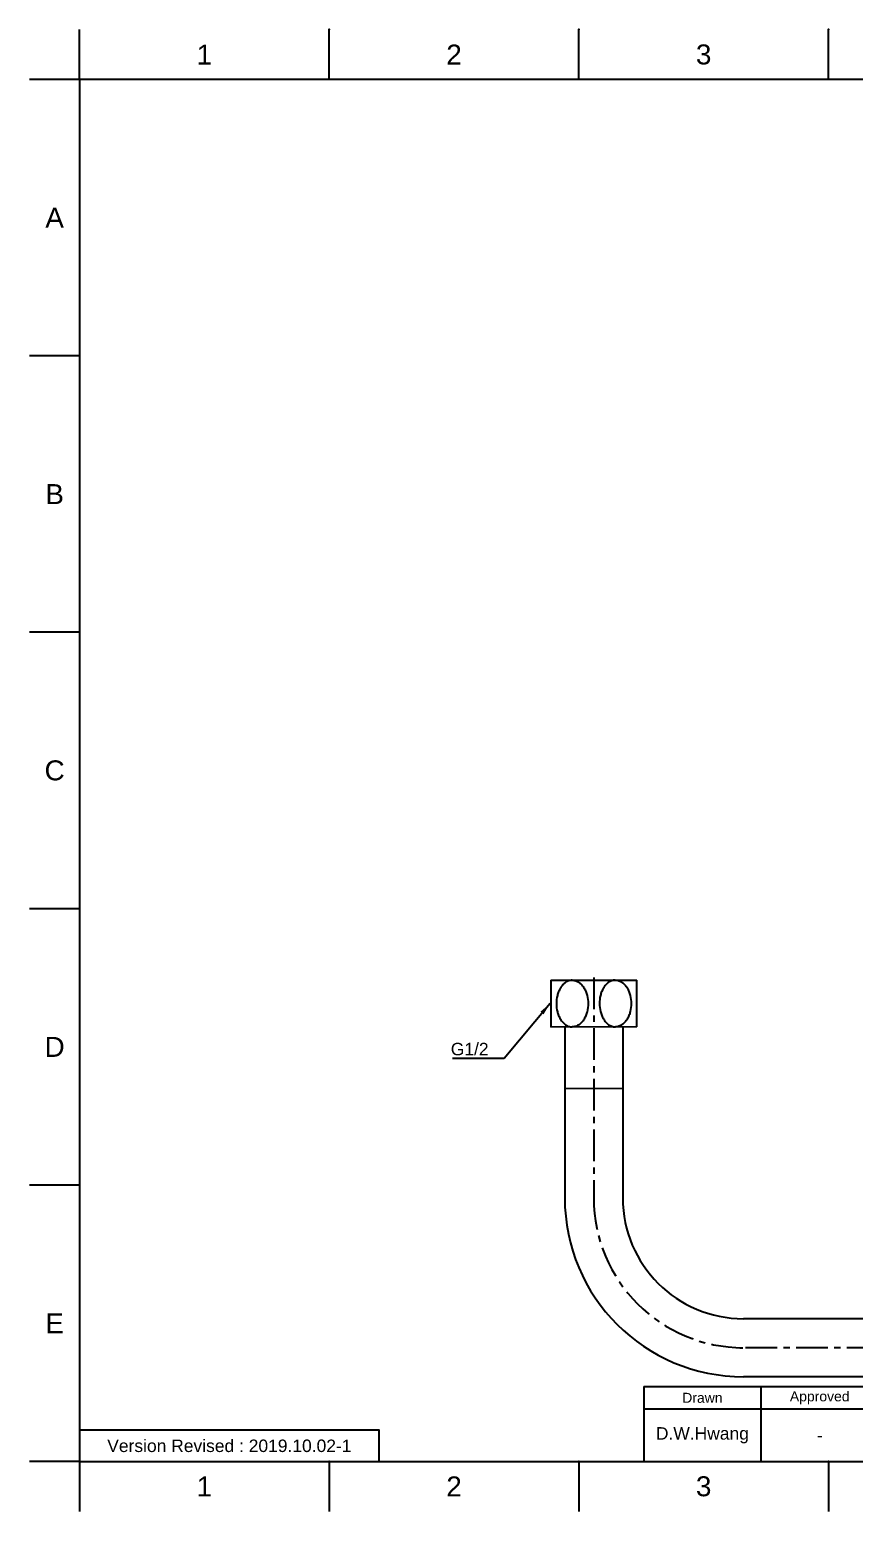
# Model space of a CAD drawing. Header units: millimetres. Extents: x 4590 to 5010, y -46 to 251.
# Drawn here: x 4589.7 to 4754.8, y -46.2 to 250.8 of the extents above; entities that cross this region are included whole.
import ezdxf

# ---------------------------------------------------------------- set-up
doc = ezdxf.new("R2010")
doc.units = ezdxf.units.MM
doc.header["$LTSCALE"] = 0.1
doc.linetypes.add('CENTERX2', pattern=[101.6, 63.5, -12.7, 12.7, -12.7])
for name, color, linetype in [('02___PRT_ALL_AXES', 7, 'Continuous'), ('CENTER', 1, 'CENTERX2'), ('DIM', 3, 'Continuous'), ('FORM', 7, 'Continuous'), ('TEXT', 2, 'Continuous')]:
    doc.layers.add(name, color=color, linetype=linetype)
doc.styles.get("Standard").update_dxf_attribs({"font": 'arial.ttf'})
doc.dimstyles.new('ISO-25', dxfattribs={"dimtxt": 2.5, "dimasz": 2.5, "dimexe": 1.25, "dimexo": 0.625, "dimtad": 1, "dimtxsty": 'Standard', "dimcen": 2.5, "dimadec": 0, "dimazin": 0, "dimtfac": 1, "dimtmove": 0, "dimatfit": 3, "dimfxl": 0, "dimarcsym": 0})

msp = doc.modelspace()

# ---------------------------------------------------------------- linework, layer by layer
for p, q in [((4599.667, 240.8), (4599.667, 250.8)), ((4649.667, 240.8), (4649.667, 250.8)), ((4699.667, 240.8), (4699.667, 250.8)), ((4749.667, 240.8), (4749.667, 250.8)), ((4599.667, 240.8), (4589.667, 240.8)), ((4999.667, 240.8), (4599.667, 240.8)), ((4599.667, 240.8), (4599.667, -36.2)), ((4599.667, 185.4), (4589.667, 185.4)), ((4599.667, 130), (4589.667, 130)), ((4599.667, 74.6), (4589.667, 74.6)), ((4599.667, 19.2), (4589.667, 19.2)), ((4599.667, -36.2), (4589.667, -36.2)), ((4599.667, -36.2), (4999.667, -36.2)), ((4599.667, -36.2), (4599.667, -46.2)), ((4649.667, -36.2), (4649.667, -46.2)), ((4699.667, -36.2), (4699.667, -46.2)), ((4749.667, -36.2), (4749.667, -46.2))]:
    msp.add_line(p, q)
at = {"color": 7, "linetype": 'Continuous'}
for p, q in [((4694.031, 60.26), (4711.281, 60.287)), ((4694.031, 60.26), (4694.046, 50.885)), ((4711.296, 50.912), (4711.281, 60.287)), ((4711.296, 50.912), (4694.046, 50.885)), ((4696.859, 50.889), (4696.878, 38.514)), ((4708.484, 50.908), (4708.503, 38.533)), ((4696.879, 38.514), (4696.844, 16.602)), ((4708.504, 38.533), (4708.469, 16.602)), ((4861.295, -7.585), (4732.656, -7.585)), ((4861.295, -19.21), (4732.656, -19.21))]:
    msp.add_line(p, q, dxfattribs=at)
for radius in [35.813, 24.187]:
    msp.add_arc((4732.656, 16.602), radius, 180, 270, dxfattribs=at)
for points, knots in [([(4698.344, 60.267), (4698.225, 60.266), (4697.986, 60.246), (4697.518, 60.126), (4696.966, 59.835), (4696.406, 59.321), (4695.949, 58.687), (4695.597, 57.972), (4695.265, 56.94), (4695.104, 55.574), (4695.269, 54.209), (4695.605, 53.179), (4695.959, 52.464), (4696.417, 51.832), (4696.979, 51.32), (4697.532, 51.03), (4698.001, 50.911), (4698.24, 50.891), (4698.359, 50.892)], [0, 0, 0, 0, 0.0286575, 0.057516, 0.1162161, 0.1768778, 0.2393939, 0.3033877, 0.3684449, 0.4999952, 0.6315462, 0.6966043, 0.7605996, 0.8231175, 0.8837813, 0.9424835, 0.9713424, 1, 1, 1, 1]), ([(4698.344, 60.267), (4698.463, 60.267), (4698.702, 60.247), (4699.171, 60.128), (4699.724, 59.838), (4700.285, 59.326), (4700.744, 58.694), (4701.097, 57.979), (4701.433, 56.949), (4701.598, 55.584), (4701.437, 54.218), (4701.105, 53.187), (4700.753, 52.471), (4700.297, 51.838), (4699.737, 51.324), (4699.185, 51.032), (4698.716, 50.912), (4698.477, 50.892), (4698.359, 50.892)], [0, 0, 0, 0, 0.0286575, 0.0575168, 0.1162196, 0.1768854, 0.2394045, 0.3033992, 0.3684554, 0.5000042, 0.6315516, 0.6966072, 0.7606013, 0.8231196, 0.883783, 0.9424843, 0.9713429, 1, 1, 1, 1]), ([(4706.968, 60.28), (4706.85, 60.28), (4706.611, 60.26), (4706.142, 60.14), (4705.59, 59.848), (4705.03, 59.334), (4704.574, 58.701), (4704.222, 57.985), (4703.89, 56.954), (4703.729, 55.588), (4703.894, 54.222), (4704.23, 53.192), (4704.584, 52.477), (4705.042, 51.846), (4705.604, 51.333), (4706.157, 51.044), (4706.626, 50.925), (4706.865, 50.905), (4706.984, 50.905)], [0, 0, 0, 0, 0.0286574, 0.0575162, 0.1162179, 0.1768811, 0.2393983, 0.3033928, 0.3684503, 0.5000004, 0.6315503, 0.6966076, 0.7606021, 0.8231192, 0.8837823, 0.9424839, 0.9713426, 1, 1, 1, 1]), ([(4706.981, 60.28), (4707.1, 60.28), (4707.339, 60.259), (4707.806, 60.138), (4708.357, 59.846), (4708.917, 59.332), (4709.374, 58.699), (4709.726, 57.985), (4710.06, 56.955), (4710.223, 55.591), (4710.061, 54.227), (4709.728, 53.197), (4709.376, 52.482), (4708.92, 51.85), (4708.36, 51.337), (4707.809, 51.046), (4707.341, 50.926), (4707.102, 50.906), (4706.984, 50.905)], [0, 0, 0, 0, 0.0286581, 0.0575236, 0.1162489, 0.1769371, 0.2394724, 0.3034764, 0.3685359, 0.5000796, 0.6316105, 0.6966552, 0.7606376, 0.8231441, 0.8837969, 0.9424902, 0.9713457, 1, 1, 1, 1])]:
    msp.add_open_spline(points, degree=3, knots=knots, dxfattribs=at)
for p in [(4649.667, 250.8), (4699.667, 250.8), (4749.667, 250.8), (4649.667, -36.2), (4699.667, -36.2), (4749.667, -36.2)]:
    msp.add_point(p)
at = {"layer": '02___PRT_ALL_AXES', "color": 7, "linetype": 'Continuous'}
for p, q in [((4696.859, 50.889), (4696.878, 38.514)), ((4708.484, 50.908), (4708.503, 38.533)), ((4708.503, 38.533), (4696.878, 38.514))]:
    msp.add_line(p, q, dxfattribs=at)
at = {"layer": 'CENTER'}
for p, q in [((4702.656, 60.833), (4702.656, 16.602)), ((4861.295, -13.398), (4732.656, -13.398))]:
    msp.add_line(p, q, dxfattribs=at)
msp.add_arc((4732.656, 16.602), 30, 180, 270, dxfattribs=at)
at = {"layer": 'FORM'}
for p, q in [((4599.667, -21.2), (4599.667, -36.2)), ((4712.667, -21.2), (4999.667, -21.2)), ((4712.667, -21.2), (4712.667, -36.2)), ((4736.167, -36.2), (4736.167, -21.2)), ((4759.667, -25.7), (4712.667, -25.7))]:
    msp.add_line(p, q, dxfattribs=at)
msp.add_lwpolyline([(4599.667, -36.2), (4659.667, -36.2), (4659.667, -29.95), (4599.667, -29.95)], close=True, dxfattribs=at)
at = {"layer": 'TEXT'}
msp.add_point((4736.167, -25.7), dxfattribs=at)

# ---------------------------------------------------------------- texts
at = {"char_height": 4, "attachment_point": 5}
for s, width, insert in [('1', 50, (4624.667, 245.8)), ('2', 50, (4674.667, 245.8)), ('3', 50, (4724.667, 245.8)), ('A', 10, (4594.667, 213.1)), ('B', 10, (4594.667, 157.7)), ('C', 10, (4594.667, 102.3)), ('D', 10, (4594.667, 46.9)), ('E', 10, (4594.667, -8.5)), ('1', 50, (4624.667, -41.2)), ('2', 50, (4674.667, -41.2)), ('3', 50, (4724.667, -41.2))]:
    msp.add_mtext_dynamic_manual_height_columns(s, width=width, gutter_width=12.5, heights=[0], dxfattribs=dict(at, insert=insert))
at = {"layer": 'DIM', "insert": (4681.587, 45.179), "char_height": 2.5, "attachment_point": 9}
msp.add_mtext('G1/2', dxfattribs=at)
at = {"layer": 'TEXT', "attachment_point": 5}
for s, width, insert, char_height in [('Drawn', 23.5, (4724.417, -23.45), 2), ('Approved', 23.5, (4747.917, -23.45), 2), ('D.W.Hwang', 23.5, (4724.417, -30.95), 2.5), ('Version Revised : 2019.10.02-1', 60, (4629.667, -33.075), 2.5), ('-', 23.5, (4747.917, -30.95), 2.5)]:
    msp.add_mtext_dynamic_manual_height_columns(s, width=width, gutter_width=12.5, heights=[0], dxfattribs=dict(at, insert=insert, char_height=char_height))

# ---------------------------------------------------------------- leaders
at = {"layer": 'DIM', "annotation_type": 0, "has_hookline": 1, "hookline_direction": 1, "text_width": 7.202}
msp.add_leader([(4693.891, 55.609), (4684.712, 44.554), (4682.212, 44.554)], dimstyle='ISO-25', dxfattribs=at)

doc.saveas('drawing.dxf')
